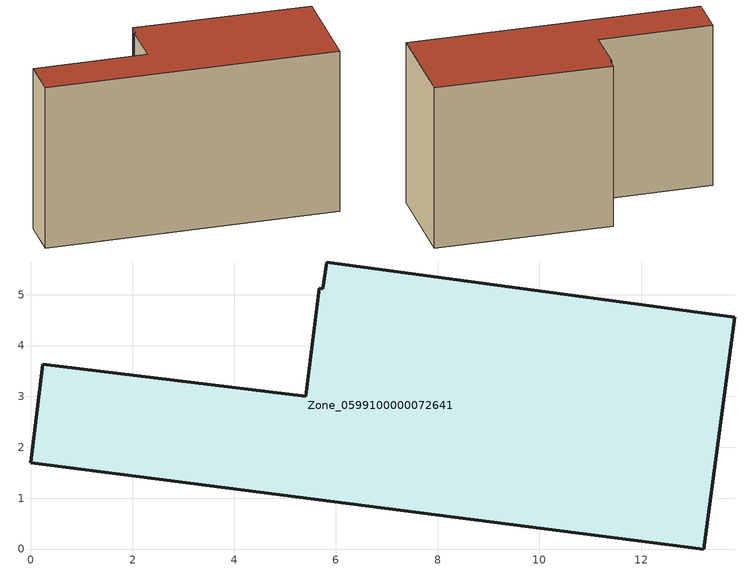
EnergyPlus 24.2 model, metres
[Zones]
Zone_0599100000072641
 floor ground (C_G): 5.67,5.13 5.74,5.12 5.82,5.64 13.84,4.56 13.23,0 0,1.7 0.24,3.63 5.41,3 z0
 wall outside (C_F): 0.24,3.63 0,1.7 13.23,0 13.84,4.56 5.82,5.64 5.74,5.12 5.67,5.13 5.41,3 0.24,3.63 z0:7.8
 roof outside (C_R): 5.74,5.12 5.67,5.13 5.41,3 0.24,3.63 0,1.7 13.23,0 13.84,4.56 5.82,5.64 z7.8
[BUILDING]
Pand.0599100000072641: North Axis=0; Terrain=City; Loads Convergence Tolerance Value=0.04; Temperature Convergence Tolerance Value=0.4; Solar Distribution=FullExterior; Maximum Number of Warmup Days=25; Minimum Number of Warmup Days=1
[Site:Location]
Rotterdam.The.Hague.AP_ZH_NLD Design_Conditions: Latitude=51.96; Longitude=4.45; Time Zone=1; Elevation=-4.5
[SITE:GROUNDTEMPERATURE:BUILDINGSURFACE]
18, 18, 18, 18, 18, 18, 18, 18, 18, 18, 18, 18
[MATERIAL] Thermal Absorptance=0.9; Solar Absorptance=0.7; Visible Absorptance=0.7
Name | Roughness | Thickness | Conductivity | Density | Specific Heat
G.TI.1946 | MediumSmooth | 0.15 | 1 | 540 | 1210
F.TI.1946 | Rough | 0.3 | 0.857143 | 1920 | 840
R.TI.1946 | MediumRough | 0.2 | 0.1 | 1500 | 1000
[CONSTRUCTION]
C_G: G.TI.1946
C_F: F.TI.1946
C_R: R.TI.1946
[ZONE]
Zone_0599100000072641: Type=1; Multiplier=1; Ceiling Height=Autocalculate; Volume=Autocalculate; Floor Area=autocalculate; Part of Total Floor Area=Yes
[ZONEINFILTRATION:DESIGNFLOWRATE]
Infil_Zone_0599100000072641: Zone or ZoneList or Space or SpaceList=Zone_0599100000072641; Schedule=AlwaysOn; Design Flow Rate Calculation Method=Flow/Area; Flow Rate per Floor Area=0.003; Constant Term Coefficient=1; Temperature Term Coefficient=0; Velocity Term Coefficient=0; Velocity Squared Term Coefficient=0
[HVACTEMPLATE:ZONE:IDEALLOADSAIRSYSTEM]
Zone_0599100000072641: Maximum Heating Supply Air Temperature=50; Minimum Cooling Supply Air Temperature=13; Maximum Heating Supply Air Humidity Ratio=0.0156; Minimum Cooling Supply Air Humidity Ratio=0.0077; Heating Limit=NoLimit; Cooling Limit=NoLimit; Dehumidification Control Type=ConstantSensibleHeatRatio; Cooling Sensible Heat Ratio=0.7; Dehumidification Setpoint=60; Humidification Control Type=None; Humidification Setpoint=30; Outdoor Air Method=None; Outdoor Air Flow Rate per Person=0.00944; Outdoor Air Flow Rate per Zone Floor Area=0; Outdoor Air Flow Rate per Zone=0; Demand Controlled Ventilation Type=None; Outdoor Air Economizer Type=NoEconomizer; Heat Recovery Type=None; Sensible Heat Recovery Effectiveness=0.7; Latent Heat Recovery Effectiveness=0.65
[ZONECONTROL:THERMOSTAT]
ThermostatControl_Zone_0599100000072641: Zone or ZoneList=Zone_0599100000072641; Control Type Schedule=DualSetpointControlType; Control 1=Thermostat_Zone_0599100000072641; Temperature Difference Between Cutout And Setpoint=0
[THERMOSTATSETPOINT:DUALSETPOINT]
Thermostat_Zone_0599100000072641: Heating Setpoint Temperature Schedule=HeatingSetpoint_Zone_0599100000072641; Cooling Setpoint Temperature Schedule=CoolingSetpoint_Zone_0599100000072641
[SCHEDULE:COMPACT]
HeatingSetpoint_Zone_0599100000072641: Through: 12/31, For: AllDays, Until: 24:00, 21
CoolingSetpoint_Zone_0599100000072641: Through: 12/31, For: AllDays, Until: 24:00, 24
DualSetpointControlType: Through: 12/31, For: AllDays, Until: 24:00, 4
AlwaysOn: Through: 12/31, For: AllDays, Until: 24:00, 1
